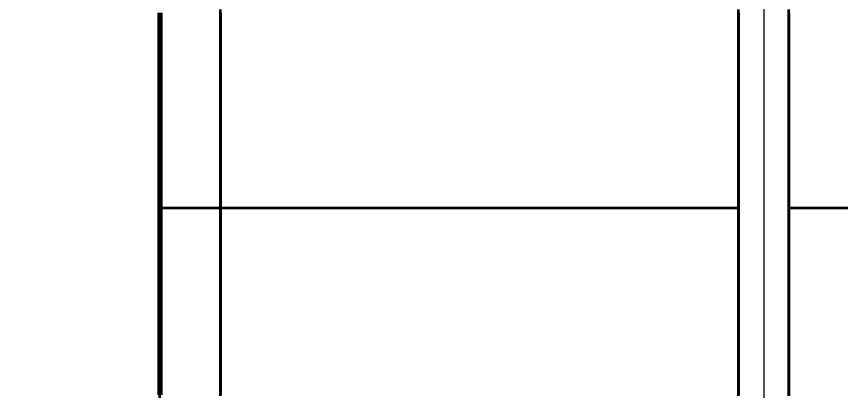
# Model space of a CAD drawing. Header units: millimetres. Extents: x 0 to 2382, y 0 to 420.
# Drawn here: x 178.078 to 182.172, y 116.412 to 118.272 of the extents above; entities that cross this region are included whole.
import ezdxf

# ---------------------------------------------------------------- set-up
doc = ezdxf.new("R2010")
doc.units = ezdxf.units.MM
doc.linetypes.add('IRAM-E-TRAZOS', pattern=[5, 4, -1])
for name, color, linetype, lineweight in [('01-VISIBLE', 7, 'CONTINUOUS', 70), ('02-OCULTA', 4, 'IRAM-E-TRAZOS', 35), ('04-COTA', 3, 'CONTINUOUS', 18)]:
    doc.layers.add(name, color=color, linetype=linetype, lineweight=lineweight)
doc.styles.add('ISO3098', font='isocpeur.ttf')
doc.dimstyles.new('FLAMA-IRAM', dxfattribs={"dimtxt": 3.5, "dimasz": 3.5, "dimexe": 2, "dimexo": 1.5, "dimgap": 1, "dimtad": 1, "dimdec": 1, "dimtxsty": 'ISO3098', "dimblk": 'IRAM_FLECHA', "dimblk1": 'IRAM_FLECHA', "dimblk2": 'IRAM_FLECHA', "dimcen": 2.5, "dimclrd": 256, "dimclre": 256, "dimclrt": 256, "dimazin": 3, "dimtfac": 1, "dimtmove": 0, "dimatfit": 3, "dimlwd": 18, "dimlwe": 18})

# ---------------------------------------------------------------- blocks, each defined once
blk = doc.blocks.new('IRAM_FLECHA')
blk.add_solid([(0, 0), (-1, 0.125), (-1, -0.125)])

msp = doc.modelspace()

# ---------------------------------------------------------------- linework, layer by layer
at = {"layer": '01-VISIBLE'}
msp.add_lwpolyline([(178.7909, 118.2906), (178.7909, 118.2406), (178.7909, 118.1906), (178.7909, 118.1406), (178.7909, 118.0906), (178.7909, 118.0406), (178.7909, 117.9906), (178.7909, 117.9406), (178.7909, 117.8906), (178.7909, 117.8406), (178.7909, 117.7906), (178.7909, 117.7406), (178.7909, 117.6906), (178.7909, 117.6406), (178.7909, 117.5906), (178.7909, 117.5406), (178.7909, 117.4906), (178.7909, 117.4406), (178.7909, 117.3906), (178.7909, 117.3406), (178.7909, 117.2906), (178.7909, 117.2406), (178.7909, 117.1906), (178.7909, 117.1406), (178.7909, 117.0906), (178.7909, 117.0406), (178.7909, 116.9906), (178.7909, 116.9406), (178.7909, 116.8906), (178.7909, 116.8406), (178.7909, 116.7906), (178.7909, 116.7406), (178.7909, 116.6906), (178.7909, 116.6406), (178.7909, 116.5906), (178.7909, 116.5406), (178.7909, 116.4906), (178.7909, 116.4406), (178.7909, 116.3906)], dxfattribs=at)
at = {"layer": '02-OCULTA'}
for p, q in [((178.7909, 117.3206), (181.6659, 117.3206)), ((181.9159, 117.3206), (184.7909, 117.3206))]:
    msp.add_line(p, q, dxfattribs=at)
for points in [[(178.7909, 118.2906), (178.7909, 118.2406), (178.7909, 118.1906), (178.7909, 118.1406), (178.7909, 118.0906), (178.7909, 118.0406), (178.7909, 117.9906), (178.7909, 117.9406), (178.7909, 117.8906), (178.7909, 117.8406), (178.7909, 117.7906), (178.7909, 117.7406), (178.7909, 117.6906), (178.7909, 117.6406), (178.7909, 117.5906), (178.7909, 117.5406), (178.7909, 117.4906), (178.7909, 117.4406), (178.7909, 117.3906), (178.7909, 117.3406), (178.7909, 117.2906), (178.7909, 117.2406), (178.7909, 117.1906), (178.7909, 117.1406), (178.7909, 117.0906), (178.7909, 117.0406), (178.7909, 116.9906), (178.7909, 116.9406), (178.7909, 116.8906), (178.7909, 116.8406), (178.7909, 116.7906), (178.7909, 116.7406), (178.7909, 116.6906), (178.7909, 116.6406), (178.7909, 116.5906), (178.7909, 116.5406), (178.7909, 116.4906), (178.7909, 116.4406), (178.7909, 116.3906)], [(178.7909, 116.3531), (178.7909, 116.4406), (178.7909, 116.5281), (178.7909, 116.6156), (178.7909, 116.7031), (178.7909, 116.7906), (178.7909, 116.8781), (178.7909, 116.9656), (178.7909, 117.0531), (178.7909, 117.1406), (178.7909, 117.2281), (178.7909, 117.3156), (178.7909, 117.4031), (178.7909, 117.4906), (178.7909, 117.5781), (178.7909, 117.6656), (178.7909, 117.7531), (178.7909, 117.8406), (178.7909, 117.9281), (178.7909, 118.0156), (178.7909, 118.1031), (178.7909, 118.1906), (178.7909, 118.2781)], [(179.0909, 116.3846), (179.0909, 116.4466), (179.0909, 116.5086), (179.0909, 116.5706), (179.0909, 116.6326), (179.0909, 116.6946), (179.0909, 116.7566), (179.0909, 116.8186), (179.0909, 116.8806), (179.0909, 116.9426), (179.0909, 117.0046), (179.0909, 117.0666), (179.0909, 117.1286), (179.0909, 117.1906), (179.0909, 117.2526), (179.0909, 117.3146), (179.0909, 117.3766), (179.0909, 117.4386), (179.0909, 117.5006), (179.0909, 117.5626), (179.0909, 117.6246), (179.0909, 117.6866), (179.0909, 117.7486), (179.0909, 117.8106), (179.0909, 117.8726), (179.0909, 117.9346), (179.0909, 117.9966), (179.0909, 118.0586), (179.0909, 118.1206), (179.0909, 118.1826), (179.0909, 118.2446), (179.0909, 118.3066)], [(179.0909, 118.2906), (179.0909, 118.2406), (179.0909, 118.1906), (179.0909, 118.1406), (179.0909, 118.0906), (179.0909, 118.0406), (179.0909, 117.9906), (179.0909, 117.9406), (179.0909, 117.8906), (179.0909, 117.8406), (179.0909, 117.7906), (179.0909, 117.7406), (179.0909, 117.6906), (179.0909, 117.6406), (179.0909, 117.5906), (179.0909, 117.5406), (179.0909, 117.4906), (179.0909, 117.4406), (179.0909, 117.3906), (179.0909, 117.3406), (179.0909, 117.2906), (179.0909, 117.2406), (179.0909, 117.1906), (179.0909, 117.1406), (179.0909, 117.0906), (179.0909, 117.0406), (179.0909, 116.9906), (179.0909, 116.9406), (179.0909, 116.8906), (179.0909, 116.8406), (179.0909, 116.7906), (179.0909, 116.7406), (179.0909, 116.6906), (179.0909, 116.6406), (179.0909, 116.5906), (179.0909, 116.5406), (179.0909, 116.4906), (179.0909, 116.4406), (179.0909, 116.3906)], [(179.0909, 118.2906), (179.0909, 118.2406), (179.0909, 118.1906), (179.0909, 118.1406), (179.0909, 118.0906), (179.0909, 118.0406), (179.0909, 117.9906), (179.0909, 117.9406), (179.0909, 117.8906), (179.0909, 117.8406), (179.0909, 117.7906), (179.0909, 117.7406), (179.0909, 117.6906), (179.0909, 117.6406), (179.0909, 117.5906), (179.0909, 117.5406), (179.0909, 117.4906), (179.0909, 117.4406), (179.0909, 117.3906), (179.0909, 117.3406), (179.0909, 117.2906), (179.0909, 117.2406), (179.0909, 117.1906), (179.0909, 117.1406), (179.0909, 117.0906), (179.0909, 117.0406), (179.0909, 116.9906), (179.0909, 116.9406), (179.0909, 116.8906), (179.0909, 116.8406), (179.0909, 116.7906), (179.0909, 116.7406), (179.0909, 116.6906), (179.0909, 116.6406), (179.0909, 116.5906), (179.0909, 116.5406), (179.0909, 116.4906), (179.0909, 116.4406), (179.0909, 116.3906)], [(181.6659, 116.3846), (181.6659, 116.4466), (181.6659, 116.5086), (181.6659, 116.5706), (181.6659, 116.6326), (181.6659, 116.6946), (181.6659, 116.7566), (181.6659, 116.8186), (181.6659, 116.8806), (181.6659, 116.9426), (181.6659, 117.0046), (181.6659, 117.0666), (181.6659, 117.1286), (181.6659, 117.1906), (181.6659, 117.2526), (181.6659, 117.3146), (181.6659, 117.3766), (181.6659, 117.4386), (181.6659, 117.5006), (181.6659, 117.5626), (181.6659, 117.6246), (181.6659, 117.6866), (181.6659, 117.7486), (181.6659, 117.8106), (181.6659, 117.8726), (181.6659, 117.9346), (181.6659, 117.9966), (181.6659, 118.0586), (181.6659, 118.1206), (181.6659, 118.1826), (181.6659, 118.2446), (181.6659, 118.3066)], [(181.6659, 118.2906), (181.6659, 118.2406), (181.6659, 118.1906), (181.6659, 118.1406), (181.6659, 118.0906), (181.6659, 118.0406), (181.6659, 117.9906), (181.6659, 117.9406), (181.6659, 117.8906), (181.6659, 117.8406), (181.6659, 117.7906), (181.6659, 117.7406), (181.6659, 117.6906), (181.6659, 117.6406), (181.6659, 117.5906), (181.6659, 117.5406), (181.6659, 117.4906), (181.6659, 117.4406), (181.6659, 117.3906), (181.6659, 117.3406), (181.6659, 117.2906), (181.6659, 117.2406), (181.6659, 117.1906), (181.6659, 117.1406), (181.6659, 117.0906), (181.6659, 117.0406), (181.6659, 116.9906), (181.6659, 116.9406), (181.6659, 116.8906), (181.6659, 116.8406), (181.6659, 116.7906), (181.6659, 116.7406), (181.6659, 116.6906), (181.6659, 116.6406), (181.6659, 116.5906), (181.6659, 116.5406), (181.6659, 116.4906), (181.6659, 116.4406), (181.6659, 116.3906)], [(181.9159, 116.3846), (181.9159, 116.4466), (181.9159, 116.5086), (181.9159, 116.5706), (181.9159, 116.6326), (181.9159, 116.6946), (181.9159, 116.7566), (181.9159, 116.8186), (181.9159, 116.8806), (181.9159, 116.9426), (181.9159, 117.0046), (181.9159, 117.0666), (181.9159, 117.1286), (181.9159, 117.1906), (181.9159, 117.2526), (181.9159, 117.3146), (181.9159, 117.3766), (181.9159, 117.4386), (181.9159, 117.5006), (181.9159, 117.5626), (181.9159, 117.6246), (181.9159, 117.6866), (181.9159, 117.7486), (181.9159, 117.8106), (181.9159, 117.8726), (181.9159, 117.9346), (181.9159, 117.9966), (181.9159, 118.0586), (181.9159, 118.1206), (181.9159, 118.1826), (181.9159, 118.2446), (181.9159, 118.3066)], [(181.9159, 118.2906), (181.9159, 118.2406), (181.9159, 118.1906), (181.9159, 118.1406), (181.9159, 118.0906), (181.9159, 118.0406), (181.9159, 117.9906), (181.9159, 117.9406), (181.9159, 117.8906), (181.9159, 117.8406), (181.9159, 117.7906), (181.9159, 117.7406), (181.9159, 117.6906), (181.9159, 117.6406), (181.9159, 117.5906), (181.9159, 117.5406), (181.9159, 117.4906), (181.9159, 117.4406), (181.9159, 117.3906), (181.9159, 117.3406), (181.9159, 117.2906), (181.9159, 117.2406), (181.9159, 117.1906), (181.9159, 117.1406), (181.9159, 117.0906), (181.9159, 117.0406), (181.9159, 116.9906), (181.9159, 116.9406), (181.9159, 116.8906), (181.9159, 116.8406), (181.9159, 116.7906), (181.9159, 116.7406), (181.9159, 116.6906), (181.9159, 116.6406), (181.9159, 116.5906), (181.9159, 116.5406), (181.9159, 116.4906), (181.9159, 116.4406), (181.9159, 116.3906)], [(178.7909, 118.2771), (178.7909, 118.2267), (178.7909, 118.1764), (178.7909, 118.1261), (178.7909, 118.0757), (178.7909, 118.0254), (178.7909, 117.975), (178.7909, 117.9247), (178.7909, 117.8744), (178.7909, 117.824), (178.7909, 117.7737), (178.7909, 117.7233), (178.7909, 117.673), (178.7909, 117.6227), (178.7909, 117.5723), (178.7909, 117.522), (178.7909, 117.4716), (178.7909, 117.4213), (178.7909, 117.371), (178.7909, 117.3206)], [(178.7909, 117.3206), (178.7909, 117.371), (178.7909, 117.4213), (178.7909, 117.4716), (178.7909, 117.522), (178.7909, 117.5723), (178.7909, 117.6227), (178.7909, 117.673), (178.7909, 117.7233), (178.7909, 117.7737), (178.7909, 117.824), (178.7909, 117.8744), (178.7909, 117.9247), (178.7909, 117.975), (178.7909, 118.0254), (178.7909, 118.0757), (178.7909, 118.1261), (178.7909, 118.1764), (178.7909, 118.2267), (178.7909, 118.2771)], [(178.7909, 116.3846), (178.7909, 116.4476), (178.7909, 116.5106), (178.7909, 116.5736), (178.7909, 116.6366), (178.7909, 116.6996), (178.7909, 116.7626), (178.7909, 116.8256), (178.7909, 116.8886), (178.7909, 116.9516), (178.7909, 117.0146), (178.7909, 117.0776), (178.7909, 117.1406), (178.7909, 117.2036), (178.7909, 117.2666), (178.7909, 117.3296), (178.7909, 117.3926), (178.7909, 117.4556), (178.7909, 117.5186), (178.7909, 117.5816), (178.7909, 117.6446), (178.7909, 117.7076), (178.7909, 117.7706), (178.7909, 117.8336), (178.7909, 117.8966), (178.7909, 117.9596), (178.7909, 118.0226), (178.7909, 118.0856), (178.7909, 118.1486), (178.7909, 118.2116), (178.7909, 118.2746)], [(179.0909, 116.3846), (179.0909, 116.4476), (179.0909, 116.5106), (179.0909, 116.5736), (179.0909, 116.6366), (179.0909, 116.6996), (179.0909, 116.7626), (179.0909, 116.8256), (179.0909, 116.8886), (179.0909, 116.9516), (179.0909, 117.0146), (179.0909, 117.0776), (179.0909, 117.1406), (179.0909, 117.2036), (179.0909, 117.2666), (179.0909, 117.3296), (179.0909, 117.3926), (179.0909, 117.4556), (179.0909, 117.5186), (179.0909, 117.5816), (179.0909, 117.6446), (179.0909, 117.7076), (179.0909, 117.7706), (179.0909, 117.8336), (179.0909, 117.8966), (179.0909, 117.9596), (179.0909, 118.0226), (179.0909, 118.0856), (179.0909, 118.1486), (179.0909, 118.2116), (179.0909, 118.2746)], [(181.6659, 118.2771), (181.6659, 118.2267), (181.6659, 118.1764), (181.6659, 118.1261), (181.6659, 118.0757), (181.6659, 118.0254), (181.6659, 117.975), (181.6659, 117.9247), (181.6659, 117.8744), (181.6659, 117.824), (181.6659, 117.7737), (181.6659, 117.7233), (181.6659, 117.673), (181.6659, 117.6227), (181.6659, 117.5723), (181.6659, 117.522), (181.6659, 117.4716), (181.6659, 117.4213), (181.6659, 117.371), (181.6659, 117.3206)], [(181.6659, 117.3206), (181.6659, 117.371), (181.6659, 117.4213), (181.6659, 117.4716), (181.6659, 117.522), (181.6659, 117.5723), (181.6659, 117.6227), (181.6659, 117.673), (181.6659, 117.7233), (181.6659, 117.7737), (181.6659, 117.824), (181.6659, 117.8744), (181.6659, 117.9247), (181.6659, 117.975), (181.6659, 118.0254), (181.6659, 118.0757), (181.6659, 118.1261), (181.6659, 118.1764), (181.6659, 118.2267), (181.6659, 118.2771)], [(181.9159, 118.2771), (181.9159, 118.2267), (181.9159, 118.1764), (181.9159, 118.1261), (181.9159, 118.0757), (181.9159, 118.0254), (181.9159, 117.975), (181.9159, 117.9247), (181.9159, 117.8744), (181.9159, 117.824), (181.9159, 117.7737), (181.9159, 117.7233), (181.9159, 117.673), (181.9159, 117.6227), (181.9159, 117.5723), (181.9159, 117.522), (181.9159, 117.4716), (181.9159, 117.4213), (181.9159, 117.371), (181.9159, 117.3206)], [(181.9159, 117.3206), (181.9159, 117.371), (181.9159, 117.4213), (181.9159, 117.4716), (181.9159, 117.522), (181.9159, 117.5723), (181.9159, 117.6227), (181.9159, 117.673), (181.9159, 117.7233), (181.9159, 117.7737), (181.9159, 117.824), (181.9159, 117.8744), (181.9159, 117.9247), (181.9159, 117.975), (181.9159, 118.0254), (181.9159, 118.0757), (181.9159, 118.1261), (181.9159, 118.1764), (181.9159, 118.2267), (181.9159, 118.2771)]]:
    msp.add_lwpolyline(points, dxfattribs=at)

# ---------------------------------------------------------------- dimensions: what is measured, and where the dimension line sits
at = {"layer": '04-COTA'}
msp.add_linear_dim(base=(141.7909, 83.7906), p1=(141.7909, 120.2906), p2=(181.7909, 120.2906), dimstyle='FLAMA-IRAM', override={"dimlfac": 10, "dimpost": 'trocha <>'}, dxfattribs=at).render()

doc.saveas('drawing.dxf')
